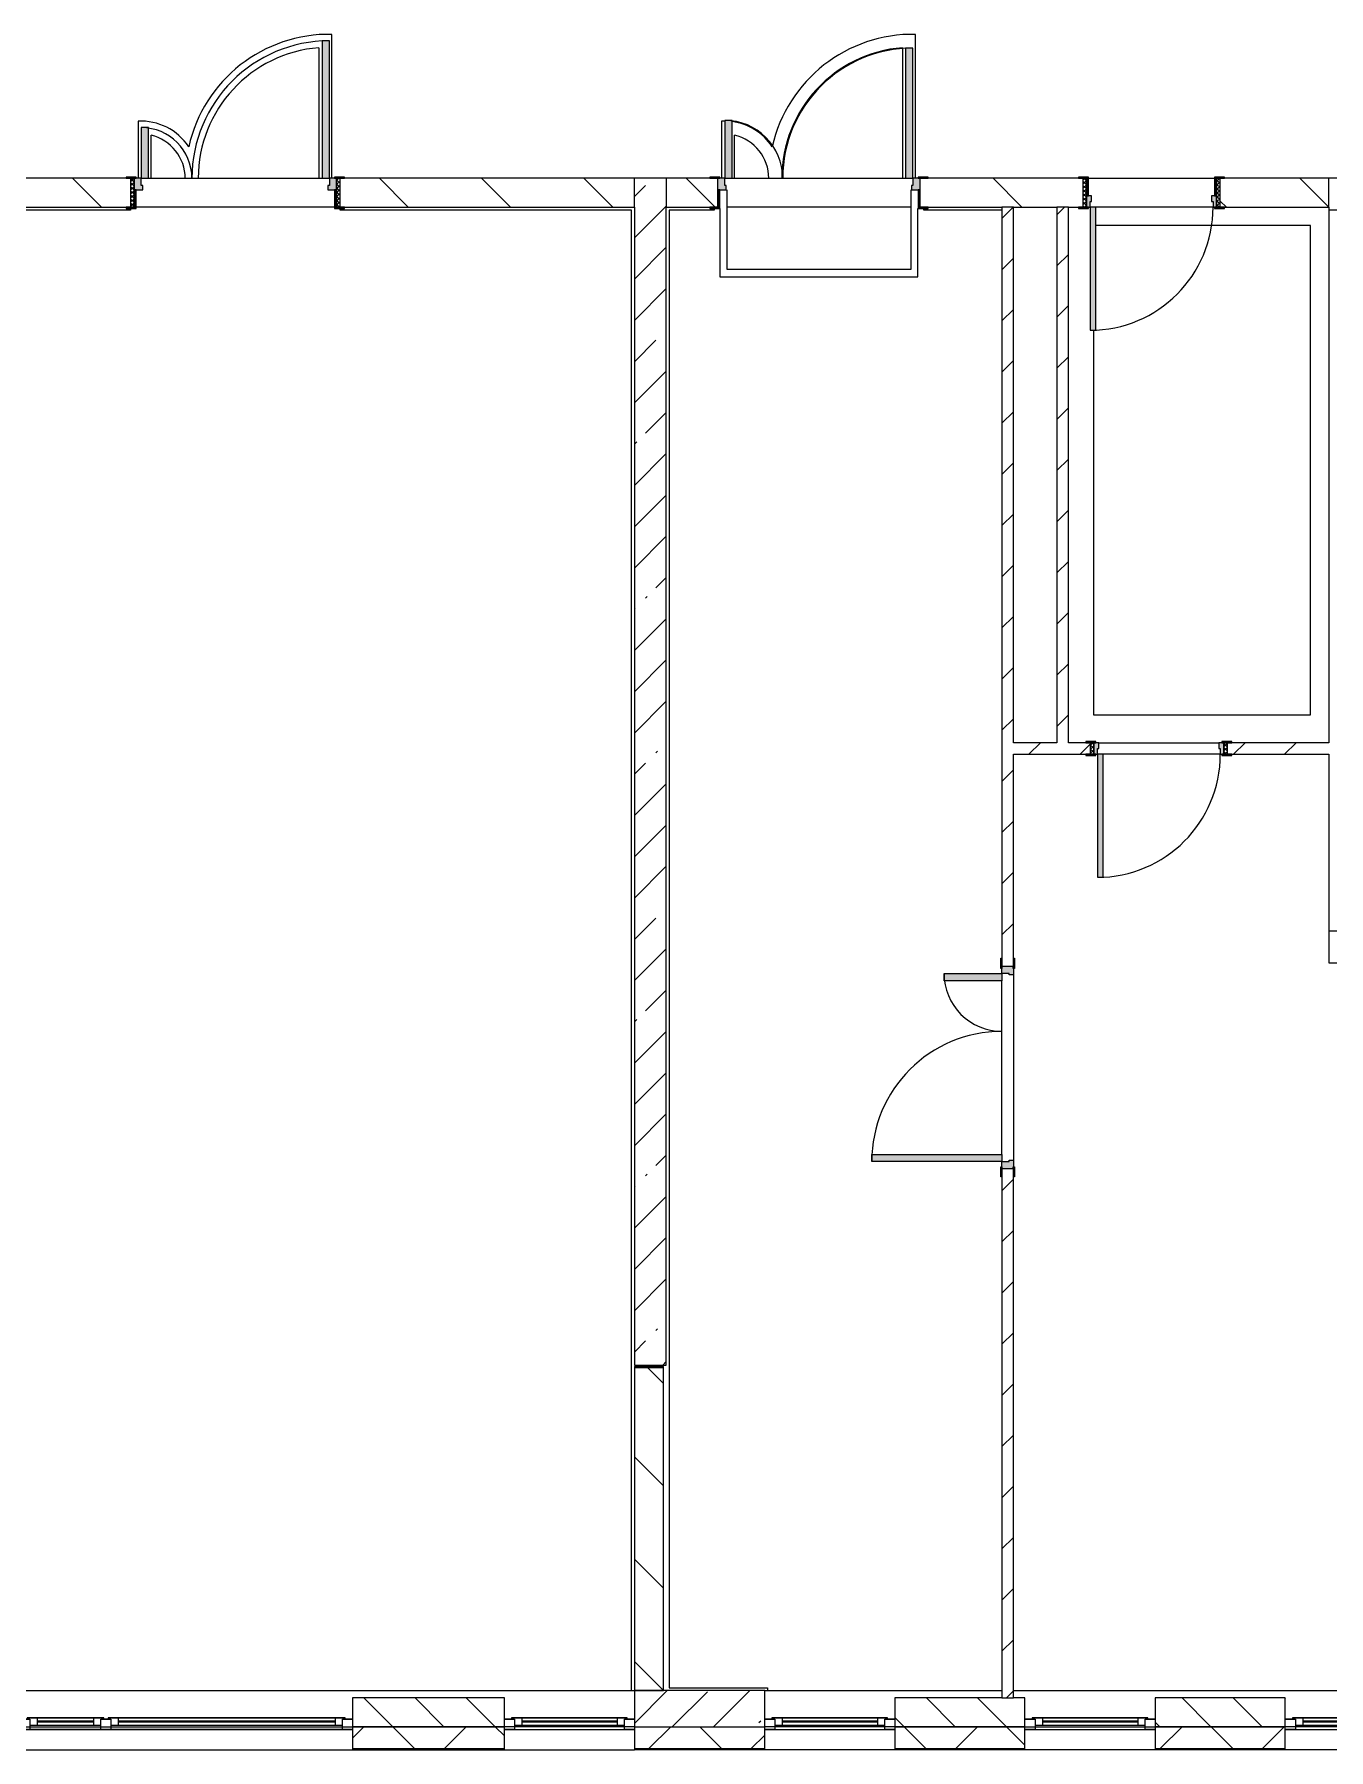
# Model space of a CAD drawing. Header units: millimetres. Extents: x -5714 to 188114, y -8553 to 29000.
# Drawn here: x 164084 to 173034, y -258 to 11595 of the extents above; entities that cross this region are included whole.
import ezdxf

# ---------------------------------------------------------------- set-up
doc = ezdxf.new("R2010")
doc.units = ezdxf.units.MM
for name, color, linetype, lineweight in [('A-DETL-4', 7, 'Continuous', 5), ('A-GLAZ-2', 7, 'Continuous', 5), ('A-WALL', 7, 'Continuous', 9), ('A-WALL-2', 7, 'Continuous', 5), ('I-WALL-2', 7, 'Continuous', 5), ('S-COLS-2', 7, 'Continuous', 5)]:
    doc.layers.add(name, color=color, linetype=linetype, lineweight=lineweight)
for name, color, linetype, lineweight, true_color in [('A-DOOR-3', 7, 'Continuous', 5, 0xaaaaaa), ('A-DOOR-4', 7, 'Continuous', 5, 0xe2e2e2), ('A-DOOR-FRAM-2', 7, 'Continuous', 5, 0xe2e2e2), ('A-DOOR-FRAM-3', 7, 'Continuous', 5, 0xaaaaaa), ('A-FLOR-2', 7, 'Continuous', 5, 0xaaaaaa)]:
    doc.layers.add(name, color=color, linetype=linetype, lineweight=lineweight, true_color=true_color)
pattern_1 = [(135, (61103.76, 0), (-353.5534, -353.5534), [])]
pattern_2 = [(45, (61103.76, 0), (-285.1231, 285.1231), []), (45, (61388.9, 0), (-285.1231, 285.1231), [504.031, -100.806, 16.764, -84.042])]
pattern_3 = [(45, (61103.76, 0), (-176.7767, 176.7767), [])]

# ---------------------------------------------------------------- blocks, each defined once
blk = doc.blocks.new('110_Дверь_СКБ_2Ст - Д-2а_л_ Из коридора на лестницу-32216062-3_9_1_птичка')
at = {"layer": 'A-DOOR-4'}
for points in [[(612, 100), (662, 100), (662, 1000), (612, 1000), (612, 721)], [(-588, 100), (-588, 500), (-638, 500), (-638, 100)], [(712, -100), (712, 20), (698, 20), (698, -100)]]:
    blk.add_hatch(color=256, dxfattribs=at).paths.add_polyline_path(points)
h = blk.add_hatch(color=256, dxfattribs=at)
h.paths.add_polyline_path([(712, 20), (712, 100), (662, 100), (662, 50), (652, 50), (652, 20), (680, 20)])
h.paths.add_polyline_path([(-628, 20), (-628, 50), (-638, 50), (-638, 100), (-688, 100), (-688, 20)])
at = {"layer": 'A-DOOR-FRAM-2'}
for points in [[(-672, 100), (-672, 108), (-742, 108), (-742, 100)], [(-672, -100), (-672, 20), (-688, 20), (-688, -100)], [(768, 100), (768, 108), (698, 108), (698, 100)], [(-672, -108), (-672, -100), (-742, -100), (-742, -108)], [(768, -108), (768, -100), (698, -100), (698, -108)]]:
    blk.add_hatch(color=256, dxfattribs=at).paths.add_polyline_path(points)
at = {"layer": 'A-DOOR-3'}
for p, q in [((662, 1000), (612, 1000)), ((612, 1000), (612, 100)), ((662, 100), (662, 1000)), ((-638, 500), (-638, 100)), ((-588, 500), (-638, 500)), ((-588, 100), (-588, 500)), ((-638, 100), (-588, 100)), ((612, 100), (662, 100))]:
    blk.add_line(p, q, dxfattribs=at)
for centre, radius, start, end in [((662, 100), 900, 90, 180), ((-638, 100), 400, 360, 90)]:
    blk.add_arc(centre, radius, start, end, dxfattribs=at)
at = {"layer": 'A-DOOR-FRAM-3'}
for p, q in [((-672, 108), (-742, 108)), ((-742, 108), (-742, 100)), ((-742, 100), (-672, 100)), ((-638, 100), (-688, 100)), ((-688, 100), (-688, 20)), ((-688, 20), (-628, 20)), ((-672, 20), (-688, 20)), ((-688, 20), (-688, -100)), ((-672, 100), (-672, 108)), ((-672, -100), (-672, 20)), ((-638, 50), (-638, 100)), ((-628, 50), (-638, 50)), ((-628, 20), (-628, 50)), ((662, 50), (652, 50)), ((652, 50), (652, 20)), ((652, 20), (712, 20)), ((662, 100), (662, 50)), ((712, 100), (662, 100)), ((768, 108), (698, 108)), ((698, 108), (698, 100)), ((698, 100), (768, 100)), ((712, 20), (698, 20)), ((698, 20), (698, -100)), ((712, 20), (712, 100)), ((712, -100), (712, 20)), ((768, 100), (768, 108)), ((-672, -100), (-742, -100)), ((-742, -100), (-742, -108)), ((-742, -108), (-672, -108)), ((-688, -100), (-672, -100)), ((-672, -108), (-672, -100)), ((698, -100), (712, -100)), ((768, -100), (698, -100)), ((698, -100), (698, -108)), ((698, -108), (768, -108)), ((768, -108), (768, -100))]:
    blk.add_line(p, q, dxfattribs=at)
blk = doc.blocks.new('120_Окно_СКБ_2Ст_Фрамуга сверху - 120_Окно_СКБ_2Ст_2300х2500_h_ ДОО-19727959-3_9_1_птичка')
at = {"layer": 'A-GLAZ-2'}
for p, q in [((-1150, -127), (-1150, -57)), ((-1150, -57), (-1080, -57)), ((1150, -57), (-1150, -57)), ((-1080, -57), (-1080, -127)), ((-1080, -57), (1080, -57)), ((520, -87), (-1080, -87)), ((-1080, -87), (-1080, -127)), ((-1030, -137), (-1030, -87)), ((-1030, -107), (470, -107)), ((470, -117), (-1030, -117)), ((470, -137), (470, -87)), ((520, -127), (520, -57)), ((520, -57), (590, -57)), ((520, -127), (520, -87)), ((590, -57), (590, -127)), ((1080, -87), (590, -87)), ((590, -87), (590, -127)), ((640, -137), (640, -87)), ((640, -107), (1030, -107)), ((1030, -117), (640, -117)), ((1030, -137), (1030, -87)), ((1080, -127), (1080, -57)), ((1080, -57), (1150, -57)), ((1080, -127), (1080, -87)), ((1150, -57), (1150, -127)), ((-1080, -127), (-1150, -127)), ((-1150, -127), (-1100, -127)), ((-1080, -127), (-1100, -127)), ((-1100, -127), (-1100, -137)), ((-1100, -137), (540, -137)), ((540, -137), (-1100, -137)), ((590, -127), (520, -127)), ((540, -127), (520, -127)), ((540, -127), (570, -127)), ((540, -127), (570, -127)), ((540, -137), (540, -127)), ((590, -127), (570, -127)), ((570, -127), (570, -137)), ((570, -137), (1100, -137)), ((1100, -137), (570, -137)), ((1150, -127), (1080, -127)), ((1100, -127), (1080, -127)), ((1100, -127), (1150, -127)), ((1100, -137), (1100, -127))]:
    blk.add_line(p, q, dxfattribs=at)
blk = doc.blocks.new('120_Окно_СКБ_1Ст - 120_Окно_СКБ_1Ст 900х2500_h_ с форточкой-22876038-3_9_1_птичка')
at = {"layer": 'A-GLAZ-2'}
for p, q in [((-450, -127), (-450, -57)), ((-450, -57), (-380, -57)), ((450, -57), (-450, -57)), ((-380, -57), (-380, -127)), ((380, -87), (-380, -87)), ((-380, -87), (-380, -127)), ((-330, -137), (-330, -87)), ((-330, -107), (330, -107)), ((330, -117), (-330, -117)), ((330, -137), (330, -87)), ((380, -127), (380, -57)), ((380, -57), (450, -57)), ((380, -127), (380, -87)), ((450, -57), (450, -127)), ((-380, -127), (-450, -127)), ((-450, -127), (-400, -127)), ((-380, -127), (-400, -127)), ((-400, -127), (-400, -137)), ((-400, -137), (400, -137)), ((400, -137), (-400, -137)), ((450, -127), (380, -127)), ((400, -127), (380, -127)), ((400, -127), (450, -127)), ((400, -137), (400, -127))]:
    blk.add_line(p, q, dxfattribs=at)
blk = doc.blocks.new('110_Дверь_СКБ_1Ст_Внутренняя1 - Д-8 950x2100h_охрана-V125-3_9_1_птичка')
at = {"layer": 'A-DOOR-3'}
h = blk.add_hatch(dxfattribs=at)
h.set_pattern_fill('FP_15', color=256, style=0, pattern_type=2)
h.set_pattern_definition([(135, (1826.41, 164.685), (-14.14214, -14.14214), []), (225, (1826.41, 164.685), (14.14214, -14.14214), [])])
h.paths.add_polyline_path([(487.5, 100), (462.5, 100), (462.5, -100), (487.5, -100), (487.5, -34.8)])
at = {"layer": 'A-DOOR-4'}
h = blk.add_hatch(color=256, dxfattribs=at)
h.paths.add_polyline_path([(437.5, 100), (437.5, 60), (427.5, 60), (427.5, 20), (462.5, 20), (462.5, 100)])
h.paths.add_polyline_path([(-412.5, 100), (-437.5, 100), (-437.5, 20), (-402.5, 20), (-402.5, 60), (-412.5, 60)])
at = {"layer": 'A-DOOR-FRAM-2'}
for points in [[(397.5, 950), (397.5, 100), (437.5, 100), (437.5, 950)], [(-492.5, 108), (-492.5, 100), (-422.5, 100), (-422.5, 108)], [(-422.5, 20), (-437.5, 20), (-437.5, -100), (-422.5, -100), (-422.5, -34.8)], [(517.5, 108), (447.5, 108), (447.5, 100), (517.5, 100)], [(462.5, 20), (447.5, 20), (447.5, -100), (462.5, -100), (462.5, -34.8)], [(-492.5, -100), (-492.5, -108), (-422.5, -108), (-422.5, -100)], [(447.5, -100), (447.5, -108), (517.5, -108), (517.5, -100)]]:
    blk.add_hatch(color=256, dxfattribs=at).paths.add_polyline_path(points)
at = {"layer": 'A-DOOR-FRAM-3'}
h = blk.add_hatch(dxfattribs=at)
h.set_pattern_fill('FP_16', color=256, style=0, pattern_type=2)
h.set_pattern_definition([(45, (-296.384, 164.685), (-14.1421, 14.1421), []), (135, (-296.384, 164.685), (-14.1421, -14.1421), [])])
h.paths.add_polyline_path([(-437.5, 100), (-462.5, 100), (-462.5, -100), (-437.5, -100), (-437.5, -34.8)])
at = {"layer": 'A-DOOR-3'}
for p, q in [((437.5, 950), (397.5, 950)), ((397.5, 950), (397.5, 100)), ((437.5, 100), (437.5, 950)), ((397.5, 100), (437.5, 100))]:
    blk.add_line(p, q, dxfattribs=at)
blk.add_arc((437.5, 100), 850, 90, 180, dxfattribs=at)
at = {"layer": 'A-DOOR-FRAM-3'}
for p, q in [((-422.5, 108), (-492.5, 108)), ((-492.5, 108), (-492.5, 100)), ((-492.5, 100), (-422.5, 100)), ((-437.5, 100), (-462.5, 100)), ((-462.5, 100), (-462.5, -100)), ((-412.5, 100), (-437.5, 100)), ((-437.5, 100), (-437.5, 20)), ((-437.5, -100), (-437.5, 100)), ((-422.5, 100), (-437.5, 100)), ((-437.5, 100), (-437.5, 99)), ((-437.5, 99), (-422.5, 99)), ((-437.5, 20), (-402.5, 20)), ((-422.5, 20), (-437.5, 20)), ((-437.5, 20), (-437.5, -100)), ((-422.5, 100), (-422.5, 108)), ((-422.5, 99), (-422.5, 100)), ((-422.5, -100), (-422.5, 20)), ((-412.5, 60), (-412.5, 100)), ((-402.5, 60), (-412.5, 60)), ((-402.5, 20), (-402.5, 60)), ((437.5, 60), (427.5, 60)), ((427.5, 60), (427.5, 20)), ((427.5, 20), (462.5, 20)), ((437.5, 100), (437.5, 60)), ((462.5, 100), (437.5, 100)), ((517.5, 108), (447.5, 108)), ((447.5, 108), (447.5, 100)), ((462.5, 100), (447.5, 100)), ((447.5, 100), (447.5, 99)), ((447.5, 100), (517.5, 100)), ((447.5, 99), (462.5, 99)), ((462.5, 20), (447.5, 20)), ((447.5, 20), (447.5, -100)), ((462.5, 20), (462.5, 100)), ((487.5, 100), (462.5, 100)), ((462.5, 100), (462.5, -100)), ((462.5, 99), (462.5, 100)), ((462.5, -100), (462.5, 20)), ((487.5, -100), (487.5, 100)), ((517.5, 100), (517.5, 108)), ((-422.5, -100), (-492.5, -100)), ((-492.5, -100), (-492.5, -108)), ((-492.5, -108), (-422.5, -108)), ((-462.5, -100), (-437.5, -100)), ((-437.5, -100), (-422.5, -100)), ((-422.5, -108), (-422.5, -100)), ((447.5, -100), (462.5, -100)), ((517.5, -100), (447.5, -100)), ((447.5, -100), (447.5, -108)), ((447.5, -108), (517.5, -108)), ((462.5, -100), (487.5, -100)), ((517.5, -108), (517.5, -100))]:
    blk.add_line(p, q, dxfattribs=at)
blk = doc.blocks.new('110_Дверь_СКБ_1Ст_Внутренняя1 - Д-8 950x2100h_охрана-V156-3_9_1_птичка')
at = {"layer": 'A-DOOR-3'}
h = blk.add_hatch(dxfattribs=at)
h.set_pattern_fill('FP_93', color=256, style=0, pattern_type=2)
h.set_pattern_definition([(135, (1826.41, 104.685), (-14.14214, -14.14214), []), (225, (1826.41, 104.685), (14.14214, -14.14214), [])])
h.paths.add_polyline_path([(487, 40), (462, 40), (462, -40), (487, -40)])
at = {"layer": 'A-DOOR-4'}
h = blk.add_hatch(color=256, dxfattribs=at)
h.paths.add_polyline_path([(437, 40), (437, 0), (427, 0), (427, -40), (462, -40), (462, 40)])
h.paths.add_polyline_path([(-413, 40), (-438, 40), (-438, -40), (-403, -40), (-403, 0), (-413, 0)])
at = {"layer": 'A-DOOR-FRAM-2'}
for points in [[(397, 890), (397, 40), (437, 40), (437, 890)], [(-493, 48), (-493, 40), (-423, 40), (-423, 48)], [(517, 48), (447, 48), (447, 40), (517, 40)], [(-423, -40), (-493, -40), (-493, -48), (-423, -48)], [(447, -40), (447, -48), (517, -48), (517, -40)]]:
    blk.add_hatch(color=256, dxfattribs=at).paths.add_polyline_path(points)
at = {"layer": 'A-DOOR-FRAM-3'}
h = blk.add_hatch(dxfattribs=at)
h.set_pattern_fill('FP_94', color=256, style=0, pattern_type=2)
h.set_pattern_definition([(45, (-296.384, 104.685), (-14.1421, 14.1421), []), (135, (-296.384, 104.685), (-14.1421, -14.1421), [])])
h.paths.add_polyline_path([(-438, 40), (-463, 40), (-463, -40), (-438, -40)])
at = {"layer": 'A-DOOR-3'}
for p, q in [((437, 890), (397, 890)), ((397, 890), (397, 40)), ((437, 40), (437, 890)), ((397, 40), (437, 40))]:
    blk.add_line(p, q, dxfattribs=at)
blk.add_arc((437, 40), 850, 90, 180, dxfattribs=at)
at = {"layer": 'A-DOOR-FRAM-3'}
for p, q in [((-423, 48), (-493, 48)), ((-493, 48), (-493, 40)), ((-493, 40), (-423, 40)), ((-438, 40), (-463, 40)), ((-463, 40), (-463, -40)), ((-413, 40), (-438, 40)), ((-438, 40), (-438, -40)), ((-438, -40), (-438, 40)), ((-423, 40), (-438, 40)), ((-438, 40), (-438, 39)), ((-438, 39), (-423, 39)), ((-423, 40), (-423, 48)), ((-423, 39), (-423, 40)), ((-413, 0), (-413, 40)), ((-403, 0), (-413, 0)), ((-403, -40), (-403, 0)), ((437, 0), (427, 0)), ((427, 0), (427, -40)), ((437, 40), (437, 0)), ((462, 40), (437, 40)), ((517, 48), (447, 48)), ((447, 48), (447, 40)), ((462, 40), (447, 40)), ((447, 40), (447, 39)), ((447, 40), (517, 40)), ((447, 39), (462, 39)), ((462, -40), (462, 40)), ((487, 40), (462, 40)), ((462, 40), (462, -40)), ((462, 39), (462, 40)), ((487, -40), (487, 40)), ((517, 40), (517, 48)), ((-423, -40), (-493, -40)), ((-493, -40), (-493, -48)), ((-493, -48), (-423, -48)), ((-463, -40), (-438, -40)), ((-423, -39), (-438, -39)), ((-438, -39), (-438, -40)), ((-438, -40), (-403, -40)), ((-438, -40), (-423, -40)), ((-423, -40), (-423, -39)), ((-423, -48), (-423, -40)), ((427, -40), (462, -40)), ((462, -39), (447, -39)), ((447, -39), (447, -40)), ((447, -40), (462, -40)), ((517, -40), (447, -40)), ((447, -40), (447, -48)), ((447, -48), (517, -48)), ((462, -40), (462, -39)), ((462, -40), (487, -40)), ((517, -48), (517, -40))]:
    blk.add_line(p, q, dxfattribs=at)
blk = doc.blocks.new('110_Дверь_СКБ_2Ст - Д-6_л__ ДОО_Дв_1450x2100h_Дверь из раздевальной в коридор-V157-3_9_1_птичка')
at = {"layer": 'A-DOOR-3'}
h = blk.add_hatch(dxfattribs=at)
h.set_pattern_fill('FP_95', color=256, style=0, pattern_type=2)
h.set_pattern_definition([(135, (1576.41, 164.685), (-14.14214, -14.14214), []), (225, (1576.41, 164.685), (14.14214, -14.14214), [])])
h.paths.add_polyline_path([(737.5, -100), (737.5, 100), (712.5, 100), (712.5, -100)])
at = {"layer": 'A-DOOR-4'}
for points in [[(662.5, 100), (662.5, 1050), (612.5, 1050), (612.5, 100)], [(-587.5, 100), (-587.5, 450), (-637.5, 450), (-637.5, 100)]]:
    blk.add_hatch(color=256, dxfattribs=at).paths.add_polyline_path(points)
h = blk.add_hatch(color=256, dxfattribs=at)
h.paths.add_polyline_path([(652.5, 20), (712.5, 20), (712.5, 100), (662.5, 100), (662.5, 50), (652.5, 50)])
h.paths.add_polyline_path([(-687.5, 20), (-627.5, 20), (-627.5, 50), (-637.5, 50), (-637.5, 100), (-687.5, 100)])
at = {"layer": 'A-DOOR-FRAM-2'}
for points in [[(-672.5, 100), (-672.5, 108), (-742.5, 108), (-742.5, 100)], [(-672.5, -100), (-672.5, 20), (-687.5, 20), (-687.5, -100)], [(767.5, 100), (767.5, 108), (697.5, 108), (697.5, 100)], [(712.5, -100), (712.5, 20), (697.5, 20), (697.5, -100)], [(-672.5, -108), (-672.5, -100), (-742.5, -100), (-742.5, -108)], [(767.5, -108), (767.5, -100), (697.5, -100), (697.5, -108)]]:
    blk.add_hatch(color=256, dxfattribs=at).paths.add_polyline_path(points)
at = {"layer": 'A-DOOR-FRAM-3'}
h = blk.add_hatch(dxfattribs=at)
h.set_pattern_fill('FP_96', color=256, style=0, pattern_type=2)
h.set_pattern_definition([(45, (-546.384, 164.685), (-14.1421, 14.1421), []), (135, (-546.384, 164.685), (-14.1421, -14.1421), [])])
h.paths.add_polyline_path([(-687.5, -100), (-687.5, 100), (-712.5, 100), (-712.5, -100)])
at = {"layer": 'A-DOOR-3'}
for p, q in [((662.5, 1050), (612.5, 1050)), ((612.5, 1050), (612.5, 100)), ((662.5, 100), (662.5, 1050)), ((-637.5, 450), (-637.5, 100)), ((-587.5, 450), (-637.5, 450)), ((-587.5, 100), (-587.5, 450)), ((-637.5, 100), (-587.5, 100)), ((612.5, 100), (662.5, 100))]:
    blk.add_line(p, q, dxfattribs=at)
for centre, radius, start, end in [((662.5, 100), 950, 90, 180), ((-637.5, 100), 350, 360, 90)]:
    blk.add_arc(centre, radius, start, end, dxfattribs=at)
at = {"layer": 'A-DOOR-FRAM-3'}
for p, q in [((-672.5, 108), (-742.5, 108)), ((-742.5, 108), (-742.5, 100)), ((-742.5, 100), (-672.5, 100)), ((-687.5, 100), (-712.5, 100)), ((-712.5, 100), (-712.5, -100)), ((-637.5, 100), (-687.5, 100)), ((-687.5, 100), (-687.5, 20)), ((-687.5, -100), (-687.5, 100)), ((-687.5, 20), (-627.5, 20)), ((-672.5, 20), (-687.5, 20)), ((-687.5, 20), (-687.5, -100)), ((-672.5, 100), (-672.5, 108)), ((-672.5, -100), (-672.5, 20)), ((-637.5, 50), (-637.5, 100)), ((-627.5, 50), (-637.5, 50)), ((-627.5, 20), (-627.5, 50)), ((662.5, 50), (652.5, 50)), ((652.5, 50), (652.5, 20)), ((652.5, 20), (712.5, 20)), ((662.5, 100), (662.5, 50)), ((712.5, 100), (662.5, 100)), ((767.5, 108), (697.5, 108)), ((697.5, 108), (697.5, 100)), ((697.5, 100), (767.5, 100)), ((712.5, 20), (697.5, 20)), ((697.5, 20), (697.5, -100)), ((712.5, 20), (712.5, 100)), ((737.5, 100), (712.5, 100)), ((712.5, 100), (712.5, -100)), ((712.5, -100), (712.5, 20)), ((737.5, -100), (737.5, 100)), ((767.5, 100), (767.5, 108)), ((-672.5, -100), (-742.5, -100)), ((-742.5, -100), (-742.5, -108)), ((-742.5, -108), (-672.5, -108)), ((-712.5, -100), (-687.5, -100)), ((-687.5, -100), (-672.5, -100)), ((-672.5, -108), (-672.5, -100)), ((697.5, -100), (712.5, -100)), ((767.5, -100), (697.5, -100)), ((697.5, -100), (697.5, -108)), ((697.5, -108), (767.5, -108)), ((712.5, -100), (737.5, -100)), ((767.5, -108), (767.5, -100))]:
    blk.add_line(p, q, dxfattribs=at)
blk = doc.blocks.new('120_Окно_СКБ_1Ст - 120_Окно_СКБ_1Ст 900х2500_h_ с форточкой-V199-3_9_1_птичка')
at = {"layer": 'A-GLAZ-2'}
for p, q in [((-450, -127), (-450, -57)), ((-450, -57), (-380, -57)), ((450, -57), (-450, -57)), ((-380, -57), (-380, -127)), ((380, -87), (-380, -87)), ((-380, -87), (-380, -127)), ((-330, -137), (-330, -87)), ((-330, -107), (330, -107)), ((330, -117), (-330, -117)), ((330, -137), (330, -87)), ((380, -127), (380, -57)), ((380, -57), (450, -57)), ((380, -127), (380, -87)), ((450, -57), (450, -127)), ((-380, -127), (-450, -127)), ((-450, -127), (-400, -127)), ((-380, -127), (-400, -127)), ((-400, -127), (-400, -137)), ((-400, -137), (400, -137)), ((400, -137), (-400, -137)), ((450, -127), (380, -127)), ((400, -127), (380, -127)), ((400, -137), (400, -127)), ((404, -127), (450, -127))]:
    blk.add_line(p, q, dxfattribs=at)
blk = doc.blocks.new('110_Дверь_СКБ_2Ст - Д-5_п_ Из игровой в коридор-32351726-3_9_1_птичка')
at = {"layer": 'A-DOOR-4'}
h = blk.add_hatch(color=256, dxfattribs=at)
h.paths.add_polyline_path([(712, -40), (712, 40), (652, 40), (652, 10), (662, 10), (662, -40)])
h.paths.add_polyline_path([(-628, 40), (-688, 40), (-688, -40), (-638, -40), (-638, 10), (-628, 10)])
for points in [[(-588, -440), (-588, -40), (-638, -40), (-638, -440)], [(662, -940), (662, -40), (612, -40), (612, -940)]]:
    blk.add_hatch(color=256, dxfattribs=at).paths.add_polyline_path(points)
at = {"layer": 'A-DOOR-FRAM-2'}
for points in [[(-673, 48), (-743, 48), (-743, 40), (-673, 40)], [(767, 48), (697, 48), (697, 40), (767, 40)], [(-673, -40), (-743, -40), (-743, -48), (-673, -48)], [(767, -40), (697, -40), (697, -48), (767, -48)]]:
    blk.add_hatch(color=256, dxfattribs=at).paths.add_polyline_path(points)
at = {"layer": 'A-DOOR-3'}
for p, q in [((-638, -40), (-588, -40)), ((-638, -440), (-638, -40)), ((-588, -40), (-588, -440)), ((612, -40), (662, -40)), ((612, -940), (612, -40)), ((662, -40), (662, -940)), ((-588, -440), (-638, -440)), ((662, -940), (612, -940))]:
    blk.add_line(p, q, dxfattribs=at)
for centre, radius, start, end in [((-638, -40), 400, 270, 0), ((662, -40), 900, 180, 270)]:
    blk.add_arc(centre, radius, start, end, dxfattribs=at)
at = {"layer": 'A-DOOR-FRAM-3'}
for p, q in [((-743, 48), (-673, 48)), ((-743, 40), (-743, 48)), ((-673, 40), (-743, 40)), ((-688, 40), (-628, 40)), ((-688, -40), (-688, 40)), ((-688, 40), (-673, 40)), ((-688, 39), (-688, 40)), ((-673, 39), (-688, 39)), ((-673, 48), (-673, 40)), ((-673, 40), (-673, 39)), ((-638, 10), (-638, -40)), ((-628, 10), (-638, 10)), ((-628, 40), (-628, 10)), ((652, 40), (712, 40)), ((652, 10), (652, 40)), ((662, 10), (652, 10)), ((662, -40), (662, 10)), ((697, 40), (697, 48)), ((697, 48), (767, 48)), ((697, 39), (697, 40)), ((697, 40), (712, 40)), ((767, 40), (697, 40)), ((712, 39), (697, 39)), ((712, 40), (712, -40)), ((712, 40), (712, 39)), ((767, 48), (767, 40)), ((-743, -40), (-673, -40)), ((-743, -48), (-743, -40)), ((-673, -48), (-743, -48)), ((-638, -40), (-688, -40)), ((-673, -40), (-673, -48)), ((712, -40), (662, -40)), ((697, -48), (697, -40)), ((697, -40), (767, -40)), ((767, -48), (697, -48)), ((767, -40), (767, -48))]:
    blk.add_line(p, q, dxfattribs=at)

msp = doc.modelspace()

# ---------------------------------------------------------------- hatches: boundary and pattern name
at = {"layer": 'A-WALL-2'}
h = msp.add_hatch(dxfattribs=at)
h.set_pattern_fill('FP_64', color=256, style=0, pattern_type=2)
h.set_pattern_definition([(135, (61103.76, 0), (-176.7767, -176.7767), [])])
h.paths.add_polyline_path([(182233.8, -100), (182533.8, -100), (182533.8, 100), (182233.8, 100)])
h.paths.add_polyline_path([(172733.8, -100), (172733.8, 100), (171833.8, 100), (171833.8, -100), (172040.5, -100)])
h.paths.add_polyline_path([(170176.1, -100), (170933.8, -100), (170933.8, 100), (170033.8, 100), (170033.8, -100)])
h.paths.add_polyline_path([(180433.8, -100), (180430.3, 100), (179933.8, 100), (179933.8, -100), (180430.3, -100)])
h.paths.add_polyline_path([(174533.8, -100), (174783.8, -100), (174783.8, 100), (174533.8, 100)])
h.paths.add_polyline_path([(177083.8, -100), (178133.8, -100), (178133.8, 100), (177083.8, 100)])
h.paths.add_polyline_path([(163733.8, -100), (163983.8, -100), (163983.8, 100), (163733.8, 100)])
h.paths.add_polyline_path([(166283.8, -100), (167333.8, -100), (167333.8, 100), (166283.8, 100)])
h.paths.add_polyline_path([(162833.8, -100), (162833.8, 100), (161933.8, 100), (161933.8, -100), (162718.4, -100)])
h.paths.add_polyline_path([(155633.8, -100), (155883.8, -100), (155883.8, 100), (155633.8, 100), (155633.8, 56.5)])
h.paths.add_polyline_path([(158183.8, -100), (159233.8, -100), (159233.8, 100), (158183.8, 100)])
h.paths.add_polyline_path([(153033.8, -100), (153833.8, -100), (153833.8, 100), (153033.8, 100)])
h = msp.add_hatch(dxfattribs=at)
h.set_pattern_fill('FP_66', color=256, style=0, pattern_type=2)
h.set_pattern_definition([(45, (61103.76, 0), (-353.5534, 353.5534), []), (135, (61103.76, 0), (-353.5534, -353.5534), [])])
h.paths.add_polyline_path([(185091.3, -250), (186183.8, -250), (186183.8, -100), (184833.8, -100), (184833.8, -250)])
h.paths.add_polyline_path([(181362.5, -250), (182533.8, -250), (182533.8, -100), (181333.8, -100), (181333.8, -250)])
h.paths.add_polyline_path([(170933.8, -250), (170933.8, -100), (170033.8, -100), (170033.8, -250), (170176.1, -250)])
h.paths.add_polyline_path([(169133.8, -250), (169133.8, -100), (168233.8, -100), (168233.8, -250), (168311.7, -250)])
h.paths.add_polyline_path([(171833.8, -250), (172733.8, -250), (172733.8, -100), (171833.8, -100)])
h.paths.add_polyline_path([(180433.8, -250), (180430.3, -100), (179033.8, -100), (179033.8, -250), (180430.3, -250)])
h.paths.add_polyline_path([(173633.8, -250), (174783.8, -250), (174783.8, -100), (173633.8, -100)])
h.paths.add_polyline_path([(177083.8, -250), (178133.8, -250), (178133.8, -100), (177083.8, -100)])
h.paths.add_polyline_path([(161033.8, -250), (161033.8, -100), (160133.8, -100), (160133.8, -250), (160854, -250)])
h.paths.add_polyline_path([(166447.3, -250), (167333.8, -250), (167333.8, -100), (166283.8, -100), (166283.8, -250)])
h.paths.add_polyline_path([(155633.8, -250), (155883.8, -250), (155883.8, -100), (154733.8, -100), (154733.8, -250), (155260.8, -250)])
h.paths.add_polyline_path([(161933.8, -250), (163983.8, -250), (163983.8, -100), (161933.8, -100)])
h.paths.add_polyline_path([(159233.8, -250), (159233.8, -100), (158183.8, -100), (158183.8, -250), (158989.6, -250)])
h.paths.add_polyline_path([(153396.4, -250), (153833.8, -250), (153833.8, -100), (153033.8, -100), (153033.8, -250)])
h.paths.add_polyline_path([(152133.8, -250), (152133.8, -100), (150313.8, -100), (150313.8, -250), (151998.1, -250)])
at = {"layer": 'I-WALL-2'}
h = msp.add_hatch(dxfattribs=at)
h.set_pattern_fill('FP_65', color=256, style=0, pattern_type=2)
h.set_pattern_definition(pattern_1)
h.paths.add_polyline_path([(166447.3, 10400), (168233.8, 10400), (168233.8, 10600), (166198.8, 10600), (166198.8, 10400), (166228.8, 10400)])
h.paths.add_polyline_path([(162718.4, 10400), (164748.8, 10400), (164748.8, 10600), (162713.8, 10600), (162713.8, 10400)])
h.paths.add_polyline_path([(151088.8, 10400), (151088.8, 10600), (150713.8, 10600), (150713.8, 10400), (151033.8, 10400)])
h.paths.add_polyline_path([(153053.8, 10400), (153613.8, 10400), (153613.8, 10600), (152488.8, 10600), (152488.8, 10400), (152543.8, 10400)])
h.paths.add_polyline_path([(155260.8, 10400), (155313.8, 10400), (155313.8, 10600), (154563.8, 10600), (154563.8, 10400), (154593.8, 10400)])
h = msp.add_hatch(dxfattribs=at)
h.set_pattern_fill('FP_62', color=256, style=0, pattern_type=2)
h.set_pattern_definition(pattern_2)
h.paths.add_polyline_path([(168233.8, 2400), (168453.8, 2400), (168453.8, 10600), (168233.8, 10600), (168233.8, 6593.4)])
h = msp.add_hatch(dxfattribs=at)
h.set_pattern_fill('FP_65', color=256, style=0, pattern_type=2)
h.set_pattern_definition(pattern_1)
h.paths.add_polyline_path([(181362.5, 10400), (182313.8, 10400), (182313.8, 10600), (180433.8, 10600), (180433.8, 10400)])
h.paths.add_polyline_path([(168753.8, 10400), (168808.8, 10400), (168808.8, 10600), (168453.8, 10600), (168453.8, 10400)])
h.paths.add_polyline_path([(171108.3, 10400), (171333.8, 10400), (171333.8, 10600), (170208.8, 10600), (170208.8, 10400), (170853.8, 10400)])
h.paths.add_polyline_path([(172972.7, 10400), (173033.8, 10400), (173033.8, 10600), (172283.8, 10600), (172283.8, 10400), (172313.8, 10400)])
h = msp.add_hatch(dxfattribs=at)
h.set_pattern_fill('FP_67', color=256, style=0, pattern_type=2)
h.set_pattern_definition(pattern_3)
h.paths.add_polyline_path([(170853.8, 100), (170853.8, 3755), (170773.8, 3755), (170773.8, 100)])
h.paths.add_polyline_path([(170853.8, 5155), (170853.8, 10400), (170773.8, 10400), (170773.8, 5155), (170823.8, 5155)])
h = msp.add_hatch(dxfattribs=at)
h.set_pattern_fill('FP_67', color=256, style=0, pattern_type=2)
h.set_pattern_definition(pattern_3)
h.paths.add_polyline_path([(171233.8, 6700), (171233.8, 10400), (171153.8, 10400), (171153.8, 6700)])
h = msp.add_hatch(dxfattribs=at)
h.set_pattern_fill('FP_67', color=256, style=0, pattern_type=2)
h.set_pattern_definition(pattern_3)
h.paths.add_polyline_path([(172363.8, 6620), (173033.8, 6620), (173033.8, 6700), (172333.8, 6700), (172333.8, 6620)])
h.paths.add_polyline_path([(170853.8, 6620), (171383.8, 6620), (171383.8, 6700), (170853.8, 6700)])
h = msp.add_hatch(dxfattribs=at)
h.set_pattern_fill('FP_65', color=256, style=0, pattern_type=2)
h.set_pattern_definition(pattern_1)
h.paths.add_polyline_path([(168433.8, 150), (168433.8, 2380), (168233.8, 2380), (168233.8, 150), (168311.7, 150)])
at = {"layer": 'S-COLS-2'}
h = msp.add_hatch(dxfattribs=at)
h.set_pattern_fill('FP_62', color=256, style=0, pattern_type=2)
h.set_pattern_definition(pattern_2)
h.paths.add_polyline_path([(168233.8, -100), (169133.8, -100), (169133.8, 150), (168233.8, 150)])

# ---------------------------------------------------------------- linework, layer by layer
at = {"layer": 'A-DETL-4'}
for p, q in [((172907.2, 10273.7), (171423.8, 10273.7)), ((172907.2, 6893.7), (172907.2, 10273.7)), ((171407.2, 9550), (171407.2, 6893.7)), ((171407.2, 6893.7), (172907.2, 6893.7))]:
    msp.add_line(p, q, dxfattribs=at)
at = {"layer": 'A-FLOR-2'}
for p, q in [((166052.2, 11502.3), (166052.2, 10600)), ((166142.2, 10600), (166142.2, 11594.8)), ((170087.2, 11502.3), (170087.2, 10600)), ((170177.2, 10600), (170177.2, 11594.8)), ((164801, 10994.4), (164801, 10600)), ((168836, 10994.4), (168836, 10600)), ((164891, 10600), (164891, 10897.1)), ((168926, 10600), (168926, 10897.1)), ((164873.8, 10600), (164891, 10600)), ((165127.2, 10600), (165217.2, 10600)), ((165217.2, 10600), (166073.8, 10600)), ((168908.8, 10600), (168926, 10600)), ((169162.2, 10600), (169252.2, 10600)), ((169252.2, 10600), (170108.8, 10600)), ((168873.8, 9970), (168873.8, 10520)), ((170143.8, 10520), (170143.8, 9970)), ((164748.8, 10380), (162734.8, 10380)), ((164748.8, 10392), (164748.8, 10380)), ((166198.8, 10380), (166198.8, 10392)), ((168213.8, 10380), (166198.8, 10380)), ((168213.8, 150), (168213.8, 10380)), ((168783.8, 10380), (168473.8, 10380)), ((168473.8, 10380), (168473.8, 170)), ((168783.8, 10392), (168783.8, 10380)), ((168823.8, 10392), (168823.8, 9920)), ((170193.8, 9920), (170193.8, 10392)), ((170233.8, 10380), (170233.8, 10392)), ((170773.8, 10380), (170233.8, 10380)), ((170143.8, 9970), (168873.8, 9970)), ((168823.8, 9920), (170193.8, 9920)), ((168473.8, 170), (169153.8, 170)), ((169153.8, 170), (169153.8, 150))]:
    msp.add_line(p, q, dxfattribs=at)
for centre, radius, start, end in [((166122.2, 10600), 995, 88.8489, 167.32946), ((166122.2, 10600), 905, 94.43687, 180), ((170157.2, 10600), 995, 88.8489, 167.32946), ((170157.2, 10600), 905, 94.43687, 180), ((164822.2, 10600), 395, 33.54048, 93.07201), ((168857.2, 10600), 395, 89.76418, 93.07201), ((168857.2, 10600), 395, 33.54048, 82.48481), ((164822.2, 10600), 305, 0, 76.9573), ((168857.2, 10600), 305, 0, 76.9573)]:
    msp.add_arc(centre, radius, start, end, dxfattribs=at)
at = {"layer": 'A-WALL'}
for p, q in [((168233.8, 10400), (168233.8, 10600)), ((168453.8, 10600), (168453.8, 10400)), ((173033.8, 10400), (173033.8, 10600)), ((170853.8, 10400), (170773.8, 10400)), ((171233.8, 10400), (171153.8, 10400)), ((173113.8, 10380), (173033.8, 10380)), ((173033.8, 5400), (173113.8, 5400)), ((170773.8, 100), (170853.8, 100)), ((166283.8, -100), (167333.8, -100)), ((167333.8, -100), (166283.8, -100)), ((170033.8, -100), (170933.8, -100)), ((170933.8, -100), (170033.8, -100)), ((171833.8, -100), (172733.8, -100)), ((172733.8, -100), (171833.8, -100)), ((166283.8, -250), (167333.8, -250)), ((166283.8, -253), (167333.8, -253)), ((168233.8, -250), (169133.8, -250)), ((168233.8, -253), (169133.8, -253)), ((170033.8, -250), (170933.8, -250)), ((170033.8, -253), (170933.8, -253)), ((171833.8, -250), (172733.8, -250)), ((171833.8, -253), (172733.8, -253))]:
    msp.add_line(p, q, dxfattribs=at)
at = {"layer": 'A-WALL-2'}
for p, q in [((167333.8, 100), (166283.8, 100)), ((166283.8, 100), (166283.8, -258)), ((167333.8, -258), (167333.8, 100)), ((170773.8, 100), (170033.8, 100)), ((170033.8, 100), (170033.8, -258)), ((170933.8, 100), (170853.8, 100)), ((170933.8, -258), (170933.8, 100)), ((172733.8, 100), (171833.8, 100)), ((171833.8, 100), (171833.8, -258)), ((172733.8, -258), (172733.8, 100)), ((163983.8, -100), (166283.8, -100)), ((168233.8, -100), (168233.8, -258)), ((168233.8, -100), (169133.8, -100)), ((169133.8, -258), (169133.8, -100)), ((170933.8, -100), (171833.8, -100)), ((153833.8, -258), (168233.8, -258)), ((172733.8, -258), (168233.8, -258)), ((186341.8, -258), (172733.8, -258))]:
    msp.add_line(p, q, dxfattribs=at)
at = {"layer": 'I-WALL-2'}
for p, q in [((164718.8, 10600), (159803.8, 10600)), ((164891, 10600), (165127.2, 10600)), ((168753.8, 10600), (166228.8, 10600)), ((168926, 10600), (169162.2, 10600)), ((171303.8, 10600), (170263.8, 10600)), ((171373.8, 10600), (172243.8, 10600)), ((182313.8, 10600), (172313.8, 10600)), ((162713.8, 10400), (164718.8, 10400)), ((166158.8, 10400), (164788.8, 10400)), ((166228.8, 10400), (168233.8, 10400)), ((168233.8, 10400), (168233.8, 2400)), ((168453.8, 10400), (168753.8, 10400)), ((168453.8, 2400), (168453.8, 10400)), ((170143.8, 10400), (168873.8, 10400)), ((170263.8, 10400), (170773.8, 10400)), ((170773.8, 10400), (170773.8, 5210)), ((170853.8, 10400), (171153.8, 10400)), ((170853.8, 6700), (170853.8, 10400)), ((171153.8, 10400), (171153.8, 6700)), ((171233.8, 10400), (171303.8, 10400)), ((171233.8, 6700), (171233.8, 10400)), ((172233.8, 10400), (171423.8, 10400)), ((172313.8, 10400), (173033.8, 10400)), ((173033.8, 10400), (173033.8, 6700)), ((171153.8, 6700), (170853.8, 6700)), ((171353.8, 6700), (171233.8, 6700)), ((171443.8, 6700), (172273.8, 6700)), ((173033.8, 6700), (172363.8, 6700)), ((170853.8, 6620), (171353.8, 6620)), ((170853.8, 5210), (170853.8, 6620)), ((172283.8, 6620), (171473.8, 6620)), ((172363.8, 6620), (173033.8, 6620)), ((173033.8, 6620), (173033.8, 5180)), ((173033.8, 5180), (178453.8, 5180)), ((170773.8, 3855), (170773.8, 5055)), ((170853.8, 5095), (170853.8, 3815)), ((170773.8, 3700), (170773.8, 100)), ((170853.8, 100), (170853.8, 3700)), ((168233.8, 2400), (168453.8, 2400)), ((168233.8, 2390), (168233.8, 150)), ((168233.8, 2390), (168433.8, 2390)), ((168433.8, 2380), (168233.8, 2380)), ((168433.8, 150), (168433.8, 2390)), ((163733.8, 150), (168233.8, 150)), ((168233.8, 150), (168433.8, 150)), ((169133.8, 150), (170773.8, 150)), ((170853.8, 150), (173633.8, 150)), ((168233.8, -100), (167333.8, -100)), ((170033.8, -100), (169133.8, -100)), ((173633.8, -100), (172733.8, -100))]:
    msp.add_line(p, q, dxfattribs=at)
at = {"layer": 'S-COLS-2'}
for p, q in [((169133.8, 150), (168233.8, 150)), ((168233.8, 150), (168233.8, -100)), ((169133.8, -100), (169133.8, 150)), ((168233.8, -100), (169133.8, -100))]:
    msp.add_line(p, q, dxfattribs=at)

# ---------------------------------------------------------------- block references
at = {"layer": 'A-DOOR-3'}
for name, p in [('110_Дверь_СКБ_2Ст - Д-6_л__ ДОО_Дв_1450x2100h_Дверь из раздевальной в коридор-V157-3_9_1_птичка', (165461.3, 10500)), ('110_Дверь_СКБ_2Ст - Д-2а_л_ Из коридора на лестницу-32216062-3_9_1_птичка', (169496.3, 10500))]:
    msp.add_blockref(name, p, dxfattribs=at)
for name, p, rotation in [('110_Дверь_СКБ_1Ст_Внутренняя1 - Д-8 950x2100h_охрана-V125-3_9_1_птичка', (171821.3, 10500), 180), ('110_Дверь_СКБ_1Ст_Внутренняя1 - Д-8 950x2100h_охрана-V156-3_9_1_птичка', (171871.3, 6660), 180), ('110_Дверь_СКБ_2Ст - Д-5_п_ Из игровой в коридор-32351726-3_9_1_птичка', (170813.8, 4467.5), 269.9999999999999)]:
    msp.add_blockref(name, p, dxfattribs=dict(at, rotation=rotation))
at = {"layer": 'A-GLAZ-2', "rotation": 180}
for name, p in [('120_Окно_СКБ_2Ст_Фрамуга сверху - 120_Окно_СКБ_2Ст_2300х2500_h_ ДОО-19727959-3_9_1_птичка', (165133.8, -175)), ('120_Окно_СКБ_1Ст - 120_Окно_СКБ_1Ст 900х2500_h_ с форточкой-V199-3_9_1_птичка', (167783.8, -175)), ('120_Окно_СКБ_1Ст - 120_Окно_СКБ_1Ст 900х2500_h_ с форточкой-22876038-3_9_1_птичка', (169583.8, -175)), ('120_Окно_СКБ_1Ст - 120_Окно_СКБ_1Ст 900х2500_h_ с форточкой-22876038-3_9_1_птичка', (171383.8, -175)), ('120_Окно_СКБ_1Ст - 120_Окно_СКБ_1Ст 900х2500_h_ с форточкой-22876038-3_9_1_птичка', (173183.8, -175))]:
    msp.add_blockref(name, p, dxfattribs=at)

doc.saveas('drawing.dxf')
